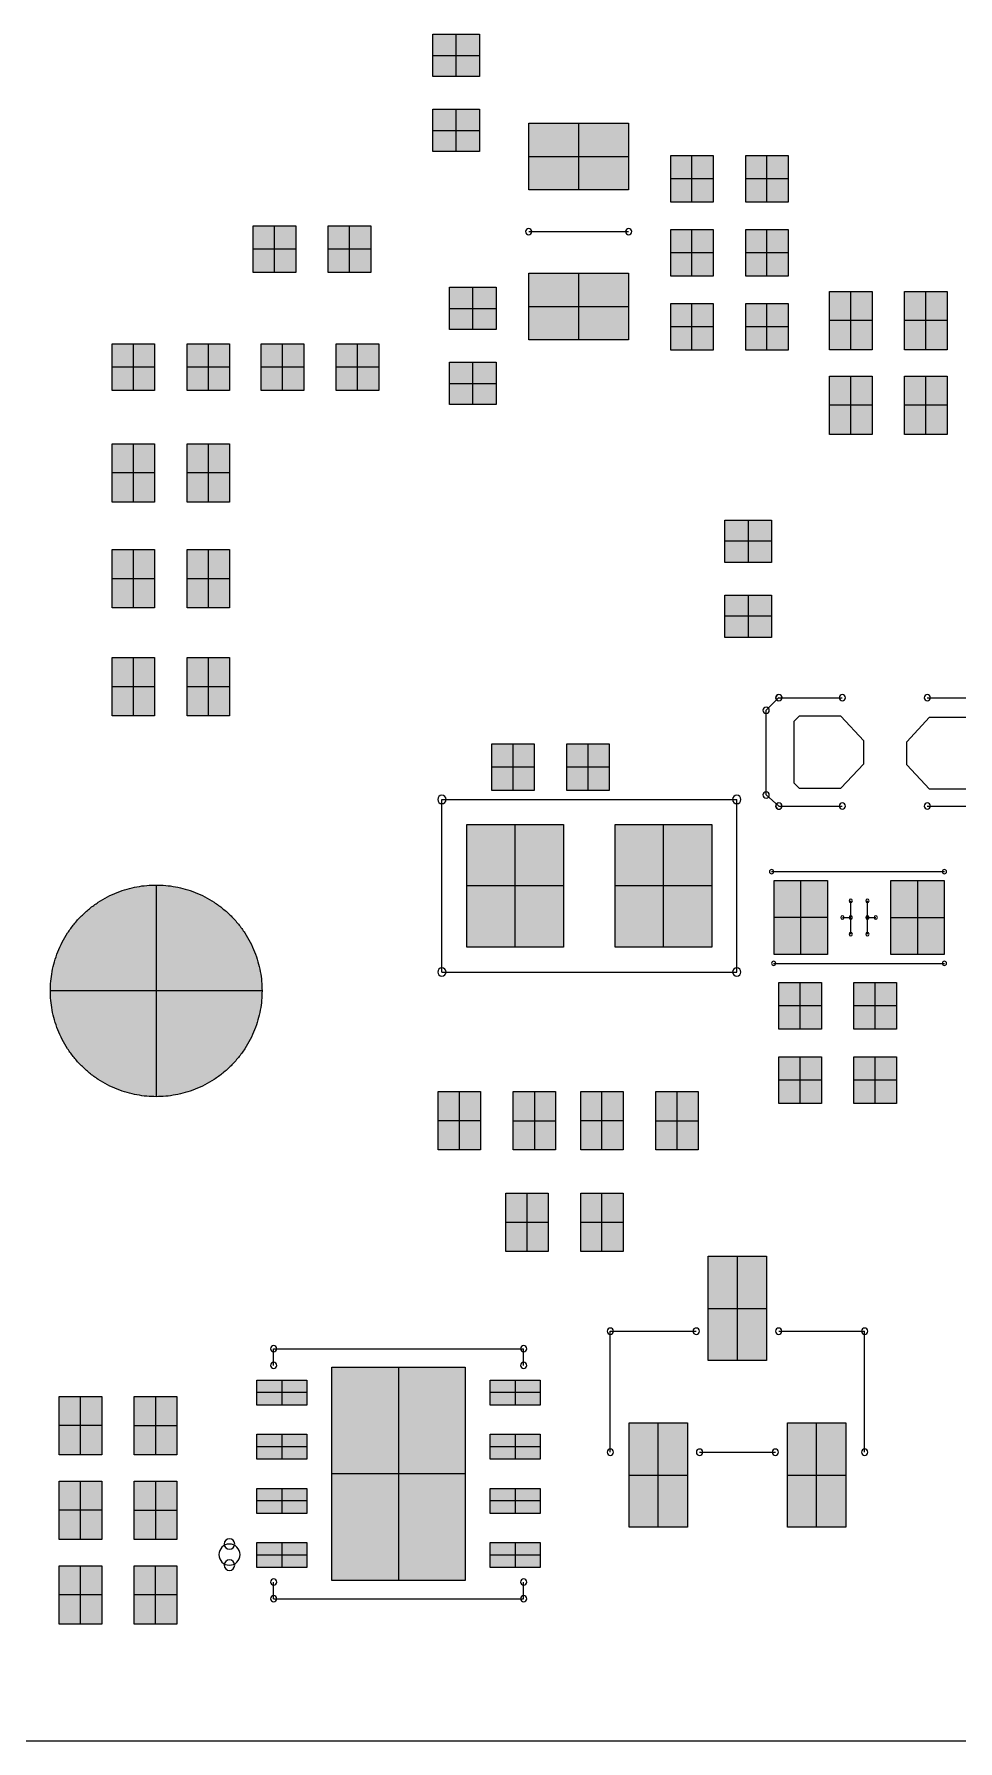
# Model space of a CAD drawing. Header units: millimetres. Extents: x -0.1 to 90.1, y -0.1 to 60.1.
# Drawn here: x 18.54 to 29.62, y 0 to 20.48 of the extents above; entities that cross this region are included whole.
import ezdxf

# ---------------------------------------------------------------- set-up
doc = ezdxf.new("R2010")
doc.units = ezdxf.units.MM
doc.layers.get('0').update_dxf_attribs({"color": 18, "true_color": 0x000000})
for name, color, linetype, true_color in [('Bottom Overlay', 54, 'Continuous', 0x999900), ('Bottom Paste', 16, 'Continuous', 0x7f0000), ('Mechanical 1', 6, 'Continuous', 0xff00ff), ('Pad Holes', 156, 'Continuous', 0x003f7f)]:
    doc.layers.add(name, color=color, linetype=linetype, true_color=true_color)

# ---------------------------------------------------------------- blocks, each defined once
blk = doc.blocks.new('PTH_M25_423')
at = {"layer": 'Pad Holes', "true_color": 0x000000}
blk.add_hatch(color=18, dxfattribs=at).paths.add_polyline_path([(1.27, 0), (1.269, 0.044), (1.267, 0.088), (1.263, 0.132), (1.258, 0.176), (1.251, 0.219), (1.243, 0.263), (1.233, 0.306), (1.221, 0.348), (1.209, 0.39), (1.194, 0.432), (1.179, 0.473), (1.161, 0.514), (1.143, 0.554), (1.123, 0.593), (1.102, 0.632), (1.079, 0.67), (1.055, 0.707), (1.03, 0.743), (1.004, 0.778), (0.976, 0.813), (0.947, 0.846), (0.917, 0.878), (0.886, 0.91), (0.854, 0.94), (0.821, 0.969), (0.787, 0.997), (0.752, 1.024), (0.716, 1.049), (0.679, 1.073), (0.641, 1.096), (0.603, 1.118), (0.564, 1.138), (0.524, 1.157), (0.483, 1.174), (0.442, 1.19), (0.401, 1.205), (0.359, 1.218), (0.316, 1.23), (0.273, 1.24), (0.23, 1.249), (0.187, 1.256), (0.143, 1.262), (0.099, 1.266), (0.055, 1.269), (0.011, 1.27), (-0.033, 1.27), (-0.077, 1.268), (-0.121, 1.264), (-0.165, 1.259), (-0.208, 1.253), (-0.252, 1.245), (-0.295, 1.235), (-0.338, 1.224), (-0.38, 1.212), (-0.422, 1.198), (-0.463, 1.183), (-0.504, 1.166), (-0.544, 1.148), (-0.583, 1.128), (-0.622, 1.107), (-0.66, 1.085), (-0.698, 1.061), (-0.734, 1.036), (-0.769, 1.01), (-0.804, 0.983), (-0.838, 0.955), (-0.87, 0.925), (-0.902, 0.894), (-0.932, 0.862), (-0.962, 0.829), (-0.99, 0.796), (-1.017, 0.761), (-1.043, 0.725), (-1.067, 0.688), (-1.091, 0.651), (-1.112, 0.613), (-1.133, 0.574), (-1.152, 0.534), (-1.17, 0.494), (-1.187, 0.453), (-1.202, 0.411), (-1.215, 0.369), (-1.227, 0.327), (-1.238, 0.284), (-1.247, 0.241), (-1.255, 0.198), (-1.261, 0.154), (-1.265, 0.11), (-1.268, 0.066), (-1.27, 0.022), (-1.27, -0.022), (-1.268, -0.066), (-1.265, -0.11), (-1.261, -0.154), (-1.255, -0.198), (-1.247, -0.241), (-1.238, -0.284), (-1.227, -0.327), (-1.215, -0.369), (-1.202, -0.411), (-1.187, -0.453), (-1.17, -0.494), (-1.152, -0.534), (-1.133, -0.574), (-1.112, -0.613), (-1.091, -0.651), (-1.067, -0.688), (-1.043, -0.725), (-1.017, -0.761), (-0.99, -0.796), (-0.962, -0.829), (-0.932, -0.862), (-0.902, -0.894), (-0.87, -0.925), (-0.838, -0.955), (-0.804, -0.983), (-0.769, -1.01), (-0.734, -1.036), (-0.698, -1.061), (-0.66, -1.085), (-0.622, -1.107), (-0.583, -1.128), (-0.544, -1.148), (-0.504, -1.166), (-0.463, -1.183), (-0.422, -1.198), (-0.38, -1.212), (-0.338, -1.224), (-0.295, -1.235), (-0.252, -1.245), (-0.208, -1.253), (-0.165, -1.259), (-0.121, -1.264), (-0.077, -1.268), (-0.033, -1.27), (0.011, -1.27), (0.055, -1.269), (0.099, -1.266), (0.143, -1.262), (0.187, -1.256), (0.23, -1.249), (0.273, -1.24), (0.316, -1.23), (0.359, -1.218), (0.401, -1.205), (0.442, -1.19), (0.483, -1.174), (0.524, -1.157), (0.564, -1.138), (0.603, -1.118), (0.641, -1.096), (0.679, -1.073), (0.716, -1.049), (0.752, -1.024), (0.787, -0.997), (0.821, -0.969), (0.854, -0.94), (0.886, -0.91), (0.917, -0.878), (0.947, -0.846), (0.976, -0.813), (1.004, -0.778), (1.03, -0.743), (1.055, -0.707), (1.079, -0.67), (1.102, -0.632), (1.123, -0.593), (1.143, -0.554), (1.161, -0.514), (1.179, -0.473), (1.194, -0.432), (1.209, -0.39), (1.221, -0.348), (1.233, -0.306), (1.243, -0.263), (1.251, -0.219), (1.258, -0.176), (1.263, -0.132), (1.267, -0.088), (1.269, -0.044)], flags=0)
at = {"layer": 'Pad Holes', "color": 18, "true_color": 0x000000}
for p, q in [((0, 1.27), (0, -1.27)), ((1.27, 0), (-1.27, 0))]:
    blk.add_line(p, q, dxfattribs=at)
blk.add_rational_spline([(1.27, 0), (1.27, 1.27), (0, 1.27), (-1.27, 1.27), (-1.27, 0), (-1.27, -1.27), (0, -1.27), (1.27, -1.27), (1.27, 0)], [1, 0.707106781187, 1, 0.707106781187, 1, 0.707106781187, 1, 0.707106781187, 1], degree=2, knots=[0, 0, 0, 1.994911, 1.994911, 3.989823, 3.989823, 5.984734, 5.984734, 7.979645, 7.979645, 7.979645], dxfattribs=at)
blk = doc.blocks.new('C0402_B_388')
at = {"layer": 'Bottom Paste', "true_color": 0x7f0000}
for points in [[(-0.195, 0.28), (-0.195, -0.28), (-0.705, -0.28), (-0.705, 0.28)], [(0.705, 0.28), (0.705, -0.28), (0.195, -0.28), (0.195, 0.28)]]:
    blk.add_hatch(color=16, dxfattribs=at).paths.add_polyline_path(points, flags=0)
at = {"layer": 'Bottom Paste', "color": 16, "true_color": 0x7f0000}
for p, q in [((-0.45, -0.28), (-0.45, 0.28)), ((0.45, -0.28), (0.45, 0.28)), ((-0.195, 0), (-0.705, 0)), ((0.705, 0), (0.195, 0))]:
    blk.add_line(p, q, dxfattribs=at)
for points in [[(-0.705, -0.28), (-0.705, 0), (-0.705, 0.28)], [(-0.705, 0.28), (-0.45, 0.28), (-0.195, 0.28)], [(-0.195, 0.28), (-0.195, 0), (-0.195, -0.28)], [(0.195, -0.28), (0.195, 0), (0.195, 0.28)], [(0.195, 0.28), (0.45, 0.28), (0.705, 0.28)], [(0.705, 0.28), (0.705, 0), (0.705, -0.28)], [(-0.195, -0.28), (-0.45, -0.28), (-0.705, -0.28)], [(0.705, -0.28), (0.45, -0.28), (0.195, -0.28)]]:
    blk.add_open_spline(points, degree=2, dxfattribs=at)
blk = doc.blocks.new('R0402_B_345')
at = {"layer": 'Bottom Paste', "true_color": 0x7f0000}
for points in [[(-0.195, 0.35), (-0.195, -0.35), (-0.705, -0.35), (-0.705, 0.35)], [(0.705, 0.35), (0.705, -0.35), (0.195, -0.35), (0.195, 0.35)]]:
    blk.add_hatch(color=16, dxfattribs=at).paths.add_polyline_path(points, flags=0)
at = {"layer": 'Bottom Paste', "color": 16, "true_color": 0x7f0000}
for p, q in [((-0.45, 0.35), (-0.45, -0.35)), ((0.45, 0.35), (0.45, -0.35)), ((-0.705, 0), (-0.195, 0)), ((0.195, 0), (0.705, 0))]:
    blk.add_line(p, q, dxfattribs=at)
for points in [[(-0.705, -0.35), (-0.705, 0), (-0.705, 0.35)], [(-0.705, 0.35), (-0.45, 0.35), (-0.195, 0.35)], [(-0.195, 0.35), (-0.195, 0), (-0.195, -0.35)], [(0.195, -0.35), (0.195, 0), (0.195, 0.35)], [(0.195, 0.35), (0.45, 0.35), (0.705, 0.35)], [(0.705, 0.35), (0.705, 0), (0.705, -0.35)], [(-0.195, -0.35), (-0.45, -0.35), (-0.705, -0.35)], [(0.705, -0.35), (0.45, -0.35), (0.195, -0.35)]]:
    blk.add_open_spline(points, degree=2, dxfattribs=at)
blk = doc.blocks.new('R0402_B_344')
at = {"layer": 'Bottom Paste', "true_color": 0x7f0000}
for points in [[(-0.195, 0.35), (-0.195, -0.35), (-0.705, -0.35), (-0.705, 0.35)], [(0.705, 0.35), (0.705, -0.35), (0.195, -0.35), (0.195, 0.35)]]:
    blk.add_hatch(color=16, dxfattribs=at).paths.add_polyline_path(points, flags=0)
at = {"layer": 'Bottom Paste', "color": 16, "true_color": 0x7f0000}
for p, q in [((-0.45, 0.35), (-0.45, -0.35)), ((0.45, 0.35), (0.45, -0.35)), ((-0.705, 0), (-0.195, 0)), ((0.195, 0), (0.705, 0))]:
    blk.add_line(p, q, dxfattribs=at)
for points in [[(-0.705, -0.35), (-0.705, 0), (-0.705, 0.35)], [(-0.705, 0.35), (-0.45, 0.35), (-0.195, 0.35)], [(-0.195, 0.35), (-0.195, 0), (-0.195, -0.35)], [(0.195, -0.35), (0.195, 0), (0.195, 0.35)], [(0.195, 0.35), (0.45, 0.35), (0.705, 0.35)], [(0.705, 0.35), (0.705, 0), (0.705, -0.35)], [(-0.195, -0.35), (-0.45, -0.35), (-0.705, -0.35)], [(0.705, -0.35), (0.45, -0.35), (0.195, -0.35)]]:
    blk.add_open_spline(points, degree=2, dxfattribs=at)
blk = doc.blocks.new('R0402_B_340')
at = {"layer": 'Bottom Paste', "true_color": 0x7f0000}
for points in [[(-0.195, 0.35), (-0.195, -0.35), (-0.705, -0.35), (-0.705, 0.35)], [(0.705, 0.35), (0.705, -0.35), (0.195, -0.35), (0.195, 0.35)]]:
    blk.add_hatch(color=16, dxfattribs=at).paths.add_polyline_path(points, flags=0)
at = {"layer": 'Bottom Paste', "color": 16, "true_color": 0x7f0000}
for p, q in [((-0.45, 0.35), (-0.45, -0.35)), ((0.45, 0.35), (0.45, -0.35)), ((-0.705, 0), (-0.195, 0)), ((0.195, 0), (0.705, 0))]:
    blk.add_line(p, q, dxfattribs=at)
for points in [[(-0.705, -0.35), (-0.705, 0), (-0.705, 0.35)], [(-0.705, 0.35), (-0.45, 0.35), (-0.195, 0.35)], [(-0.195, 0.35), (-0.195, 0), (-0.195, -0.35)], [(0.195, -0.35), (0.195, 0), (0.195, 0.35)], [(0.195, 0.35), (0.45, 0.35), (0.705, 0.35)], [(0.705, 0.35), (0.705, 0), (0.705, -0.35)], [(-0.195, -0.35), (-0.45, -0.35), (-0.705, -0.35)], [(0.705, -0.35), (0.45, -0.35), (0.195, -0.35)]]:
    blk.add_open_spline(points, degree=2, dxfattribs=at)
blk = doc.blocks.new('L0603_B_285')
at = {"layer": 'Bottom Overlay'}
for points in [[(-1.424, 0.499), (-1.27, 0.651)], [(-1.272, 0.65), (-0.51, 0.65)], [(0.51, 0.65), (1.272, 0.65)], [(1.27, 0.65), (1.424, 0.517)], [(-1.424, -0.517), (-1.424, 0.499)], [(1.424, -0.499), (1.424, 0.517)], [(-1.424, -0.517), (-1.27, -0.65)], [(1.27, -0.65), (1.424, -0.499)], [(-1.272, -0.65), (-0.51, -0.65)], [(0.51, -0.65), (1.272, -0.65)]]:
    blk.add_lwpolyline(points, dxfattribs=at)
for centre, radius, start, end in [((-1.272, 0.65), 0.038, 0, 180), ((-1.272, 0.65), 0.038, 180, 0), ((-1.27, 0.651), 0.0381, 0, 180), ((-1.27, 0.651), 0.0381, 180, 0), ((-0.51, 0.65), 0.038, 0, 180), ((-0.51, 0.65), 0.038, 180, 0), ((0.51, 0.65), 0.038, 0, 180), ((0.51, 0.65), 0.038, 180, 0), ((1.27, 0.65), 0.0381, 0, 180), ((1.27, 0.65), 0.0381, 180, 0), ((1.272, 0.65), 0.038, 0, 180), ((1.272, 0.65), 0.038, 180, 0), ((-1.424, 0.499), 0.0381, 0, 180), ((-1.424, 0.499), 0.0381, 0, 180), ((-1.424, 0.499), 0.0381, 180, 0), ((-1.424, 0.499), 0.0381, 180, 0), ((1.424, 0.517), 0.0381, 0, 180), ((1.424, 0.517), 0.0381, 0, 180), ((1.424, 0.517), 0.0381, 180, 0), ((1.424, 0.517), 0.0381, 180, 0), ((-1.424, -0.517), 0.0381, 0, 180), ((-1.424, -0.517), 0.0381, 0, 180), ((-1.424, -0.517), 0.0381, 180, 0), ((-1.424, -0.517), 0.0381, 180, 0), ((-1.272, -0.65), 0.038, 0, 180), ((-1.27, -0.65), 0.0381, 0, 180), ((-0.51, -0.65), 0.038, 0, 180), ((0.51, -0.65), 0.038, 0, 180), ((1.27, -0.65), 0.0381, 0, 180), ((1.272, -0.65), 0.038, 0, 180), ((1.424, -0.499), 0.0381, 0, 180), ((1.424, -0.499), 0.0381, 0, 180), ((1.424, -0.499), 0.0381, 180, 0), ((1.424, -0.499), 0.0381, 180, 0), ((-1.272, -0.65), 0.038, 180, 0), ((-1.27, -0.65), 0.0381, 180, 0), ((-0.51, -0.65), 0.038, 180, 0), ((0.51, -0.65), 0.038, 180, 0), ((1.27, -0.65), 0.0381, 180, 0), ((1.272, -0.65), 0.038, 180, 0)]:
    blk.add_arc(centre, radius, start, end, dxfattribs=at)
at = {"layer": 'Bottom Paste'}
for p, q in [((-1.029, 0.427), (-1.093, 0.363)), ((-0.526, 0.427), (-1.029, 0.427)), ((-0.252, 0.134), (-0.526, 0.427)), ((0.264, 0.122), (0.538, 0.416)), ((0.538, 0.416), (1.042, 0.416)), ((1.042, 0.416), (1.106, 0.352)), ((-1.093, 0.363), (-1.093, -0.373)), ((1.106, 0.352), (1.106, -0.384)), ((-0.252, -0.143), (-0.252, 0.134)), ((0.264, -0.154), (0.264, 0.122)), ((-0.526, -0.437), (-0.252, -0.143)), ((0.538, -0.448), (0.264, -0.154)), ((-1.093, -0.373), (-1.029, -0.437)), ((1.106, -0.384), (1.042, -0.448)), ((-1.029, -0.437), (-0.526, -0.437)), ((1.042, -0.448), (0.538, -0.448))]:
    blk.add_line(p, q, dxfattribs=at)
blk = doc.blocks.new('FB_0805_B_284')
at = {"layer": 'Bottom Paste', "true_color": 0x7f0000}
for points in [[(-1.3, 0.6), (-0.5, 0.6), (-0.5, -0.6), (-1.3, -0.6)], [(0.5, 0.6), (1.3, 0.6), (1.3, -0.6), (0.5, -0.6)]]:
    blk.add_hatch(color=16, dxfattribs=at).paths.add_polyline_path(points, flags=0)
at = {"layer": 'Bottom Overlay'}
blk.add_lwpolyline([(0, -0.6), (0, 0.6)], dxfattribs=at)
for centre, start, end in [((0, 0.6), 0, 180), ((0, 0.6), 180, 0), ((0, -0.6), 0, 180), ((0, -0.6), 180, 0)]:
    blk.add_arc(centre, 0.0375, start, end, dxfattribs=at)
at = {"layer": 'Bottom Paste', "color": 16, "true_color": 0x7f0000}
for p, q in [((-0.9, -0.6), (-0.9, 0.6)), ((0.9, -0.6), (0.9, 0.6)), ((-0.5, 0), (-1.3, 0)), ((1.3, 0), (0.5, 0))]:
    blk.add_line(p, q, dxfattribs=at)
for points in [[(-1.3, 0.6), (-0.9, 0.6), (-0.5, 0.6)], [(-1.3, -0.6), (-1.3, 0), (-1.3, 0.6)], [(-0.5, 0.6), (-0.5, 0), (-0.5, -0.6)], [(0.5, 0.6), (0.9, 0.6), (1.3, 0.6)], [(0.5, -0.6), (0.5, 0), (0.5, 0.6)], [(1.3, 0.6), (1.3, 0), (1.3, -0.6)], [(-0.5, -0.6), (-0.9, -0.6), (-1.3, -0.6)], [(1.3, -0.6), (0.9, -0.6), (0.5, -0.6)]]:
    blk.add_open_spline(points, degree=2, dxfattribs=at)
blk = doc.blocks.new('0805_L_B_281')
at = {"layer": 'Bottom Paste', "true_color": 0x7f0000}
for points in [[(-1.47, 0.735), (-0.31, 0.735), (-0.31, -0.735), (-1.47, -0.735)], [(0.31, 0.735), (1.47, 0.735), (1.47, -0.735), (0.31, -0.735)]]:
    blk.add_hatch(color=16, dxfattribs=at).paths.add_polyline_path(points, flags=0)
at = {"layer": 'Bottom Overlay'}
for points in [[(-1.77, -1.035), (-1.77, 1.035)], [(-1.77, 1.035), (1.77, 1.035)], [(1.77, -1.035), (1.77, 1.035)], [(-1.77, -1.035), (1.77, -1.035)]]:
    blk.add_lwpolyline(points, dxfattribs=at)
for centre, start, end in [((-1.77, 1.035), 0, 180), ((-1.77, 1.035), 0, 180), ((-1.77, 1.035), 180, 0), ((-1.77, 1.035), 180, 0), ((1.77, 1.035), 0, 180), ((1.77, 1.035), 0, 180), ((1.77, 1.035), 180, 0), ((1.77, 1.035), 180, 0), ((-1.77, -1.035), 0, 180), ((-1.77, -1.035), 0, 180), ((1.77, -1.035), 0, 180), ((1.77, -1.035), 0, 180), ((-1.77, -1.035), 180, 0), ((-1.77, -1.035), 180, 0), ((1.77, -1.035), 180, 0), ((1.77, -1.035), 180, 0)]:
    blk.add_arc(centre, 0.05, start, end, dxfattribs=at)
at = {"layer": 'Bottom Paste', "color": 16, "true_color": 0x7f0000}
for p, q in [((-0.89, -0.735), (-0.89, 0.735)), ((0.89, -0.735), (0.89, 0.735)), ((-0.31, 0), (-1.47, 0)), ((1.47, 0), (0.31, 0))]:
    blk.add_line(p, q, dxfattribs=at)
for points in [[(-1.47, 0.735), (-0.89, 0.735), (-0.31, 0.735)], [(-1.47, -0.735), (-1.47, 0), (-1.47, 0.735)], [(-0.31, 0.735), (-0.31, 0), (-0.31, -0.735)], [(0.31, 0.735), (0.89, 0.735), (1.47, 0.735)], [(0.31, -0.735), (0.31, 0), (0.31, 0.735)], [(1.47, 0.735), (1.47, 0), (1.47, -0.735)], [(-0.31, -0.735), (-0.89, -0.735), (-1.47, -0.735)], [(1.47, -0.735), (0.89, -0.735), (0.31, -0.735)]]:
    blk.add_open_spline(points, degree=2, dxfattribs=at)
blk = doc.blocks.new('C0402_B_244')
at = {"layer": 'Bottom Paste', "true_color": 0x7f0000}
for points in [[(-0.195, 0.28), (-0.195, -0.28), (-0.705, -0.28), (-0.705, 0.28)], [(0.705, 0.28), (0.705, -0.28), (0.195, -0.28), (0.195, 0.28)]]:
    blk.add_hatch(color=16, dxfattribs=at).paths.add_polyline_path(points, flags=0)
at = {"layer": 'Bottom Paste', "color": 16, "true_color": 0x7f0000}
for p, q in [((-0.45, -0.28), (-0.45, 0.28)), ((0.45, -0.28), (0.45, 0.28)), ((-0.195, 0), (-0.705, 0)), ((0.705, 0), (0.195, 0))]:
    blk.add_line(p, q, dxfattribs=at)
for points in [[(-0.705, -0.28), (-0.705, 0), (-0.705, 0.28)], [(-0.705, 0.28), (-0.45, 0.28), (-0.195, 0.28)], [(-0.195, 0.28), (-0.195, 0), (-0.195, -0.28)], [(0.195, -0.28), (0.195, 0), (0.195, 0.28)], [(0.195, 0.28), (0.45, 0.28), (0.705, 0.28)], [(0.705, 0.28), (0.705, 0), (0.705, -0.28)], [(-0.195, -0.28), (-0.45, -0.28), (-0.705, -0.28)], [(0.705, -0.28), (0.45, -0.28), (0.195, -0.28)]]:
    blk.add_open_spline(points, degree=2, dxfattribs=at)
blk = doc.blocks.new('C0402_B_243')
at = {"layer": 'Bottom Paste', "true_color": 0x7f0000}
for points in [[(-0.195, 0.28), (-0.195, -0.28), (-0.705, -0.28), (-0.705, 0.28)], [(0.705, 0.28), (0.705, -0.28), (0.195, -0.28), (0.195, 0.28)]]:
    blk.add_hatch(color=16, dxfattribs=at).paths.add_polyline_path(points, flags=0)
at = {"layer": 'Bottom Paste', "color": 16, "true_color": 0x7f0000}
for p, q in [((-0.45, 0.28), (-0.45, -0.28)), ((0.45, 0.28), (0.45, -0.28)), ((-0.705, 0), (-0.195, 0)), ((0.195, 0), (0.705, 0))]:
    blk.add_line(p, q, dxfattribs=at)
for points in [[(-0.705, -0.28), (-0.705, 0), (-0.705, 0.28)], [(-0.705, 0.28), (-0.45, 0.28), (-0.195, 0.28)], [(-0.195, 0.28), (-0.195, 0), (-0.195, -0.28)], [(0.195, -0.28), (0.195, 0), (0.195, 0.28)], [(0.195, 0.28), (0.45, 0.28), (0.705, 0.28)], [(0.705, 0.28), (0.705, 0), (0.705, -0.28)], [(-0.195, -0.28), (-0.45, -0.28), (-0.705, -0.28)], [(0.705, -0.28), (0.45, -0.28), (0.195, -0.28)]]:
    blk.add_open_spline(points, degree=2, dxfattribs=at)
blk = doc.blocks.new('C0402_B_242')
at = {"layer": 'Bottom Paste', "true_color": 0x7f0000}
for points in [[(-0.195, 0.28), (-0.195, -0.28), (-0.705, -0.28), (-0.705, 0.28)], [(0.705, 0.28), (0.705, -0.28), (0.195, -0.28), (0.195, 0.28)]]:
    blk.add_hatch(color=16, dxfattribs=at).paths.add_polyline_path(points, flags=0)
at = {"layer": 'Bottom Paste', "color": 16, "true_color": 0x7f0000}
for p, q in [((-0.45, 0.28), (-0.45, -0.28)), ((0.45, 0.28), (0.45, -0.28)), ((-0.705, 0), (-0.195, 0)), ((0.195, 0), (0.705, 0))]:
    blk.add_line(p, q, dxfattribs=at)
for points in [[(-0.705, -0.28), (-0.705, 0), (-0.705, 0.28)], [(-0.705, 0.28), (-0.45, 0.28), (-0.195, 0.28)], [(-0.195, 0.28), (-0.195, 0), (-0.195, -0.28)], [(0.195, -0.28), (0.195, 0), (0.195, 0.28)], [(0.195, 0.28), (0.45, 0.28), (0.705, 0.28)], [(0.705, 0.28), (0.705, 0), (0.705, -0.28)], [(-0.195, -0.28), (-0.45, -0.28), (-0.705, -0.28)], [(0.705, -0.28), (0.45, -0.28), (0.195, -0.28)]]:
    blk.add_open_spline(points, degree=2, dxfattribs=at)
blk = doc.blocks.new('C0402_B_238')
at = {"layer": 'Bottom Paste', "true_color": 0x7f0000}
for points in [[(-0.195, 0.28), (-0.195, -0.28), (-0.705, -0.28), (-0.705, 0.28)], [(0.705, 0.28), (0.705, -0.28), (0.195, -0.28), (0.195, 0.28)]]:
    blk.add_hatch(color=16, dxfattribs=at).paths.add_polyline_path(points, flags=0)
at = {"layer": 'Bottom Paste', "color": 16, "true_color": 0x7f0000}
for p, q in [((-0.45, 0.28), (-0.45, -0.28)), ((0.45, 0.28), (0.45, -0.28)), ((-0.705, 0), (-0.195, 0)), ((0.195, 0), (0.705, 0))]:
    blk.add_line(p, q, dxfattribs=at)
for points in [[(-0.705, -0.28), (-0.705, 0), (-0.705, 0.28)], [(-0.705, 0.28), (-0.45, 0.28), (-0.195, 0.28)], [(-0.195, 0.28), (-0.195, 0), (-0.195, -0.28)], [(0.195, -0.28), (0.195, 0), (0.195, 0.28)], [(0.195, 0.28), (0.45, 0.28), (0.705, 0.28)], [(0.705, 0.28), (0.705, 0), (0.705, -0.28)], [(-0.195, -0.28), (-0.45, -0.28), (-0.705, -0.28)], [(0.705, -0.28), (0.45, -0.28), (0.195, -0.28)]]:
    blk.add_open_spline(points, degree=2, dxfattribs=at)
blk = doc.blocks.new('C0402_B_237')
at = {"layer": 'Bottom Paste', "true_color": 0x7f0000}
for points in [[(-0.195, 0.28), (-0.195, -0.28), (-0.705, -0.28), (-0.705, 0.28)], [(0.705, 0.28), (0.705, -0.28), (0.195, -0.28), (0.195, 0.28)]]:
    blk.add_hatch(color=16, dxfattribs=at).paths.add_polyline_path(points, flags=0)
at = {"layer": 'Bottom Paste', "color": 16, "true_color": 0x7f0000}
for p, q in [((-0.45, 0.28), (-0.45, -0.28)), ((0.45, 0.28), (0.45, -0.28)), ((-0.705, 0), (-0.195, 0)), ((0.195, 0), (0.705, 0))]:
    blk.add_line(p, q, dxfattribs=at)
for points in [[(-0.705, -0.28), (-0.705, 0), (-0.705, 0.28)], [(-0.705, 0.28), (-0.45, 0.28), (-0.195, 0.28)], [(-0.195, 0.28), (-0.195, 0), (-0.195, -0.28)], [(0.195, -0.28), (0.195, 0), (0.195, 0.28)], [(0.195, 0.28), (0.45, 0.28), (0.705, 0.28)], [(0.705, 0.28), (0.705, 0), (0.705, -0.28)], [(-0.195, -0.28), (-0.45, -0.28), (-0.705, -0.28)], [(0.705, -0.28), (0.45, -0.28), (0.195, -0.28)]]:
    blk.add_open_spline(points, degree=2, dxfattribs=at)
blk = doc.blocks.new('C0402_B_233')
at = {"layer": 'Bottom Paste', "true_color": 0x7f0000}
for points in [[(-0.195, 0.28), (-0.195, -0.28), (-0.705, -0.28), (-0.705, 0.28)], [(0.705, 0.28), (0.705, -0.28), (0.195, -0.28), (0.195, 0.28)]]:
    blk.add_hatch(color=16, dxfattribs=at).paths.add_polyline_path(points, flags=0)
at = {"layer": 'Bottom Paste', "color": 16, "true_color": 0x7f0000}
for p, q in [((-0.45, 0.28), (-0.45, -0.28)), ((0.45, 0.28), (0.45, -0.28)), ((-0.705, 0), (-0.195, 0)), ((0.195, 0), (0.705, 0))]:
    blk.add_line(p, q, dxfattribs=at)
for points in [[(-0.705, -0.28), (-0.705, 0), (-0.705, 0.28)], [(-0.705, 0.28), (-0.45, 0.28), (-0.195, 0.28)], [(-0.195, 0.28), (-0.195, 0), (-0.195, -0.28)], [(0.195, -0.28), (0.195, 0), (0.195, 0.28)], [(0.195, 0.28), (0.45, 0.28), (0.705, 0.28)], [(0.705, 0.28), (0.705, 0), (0.705, -0.28)], [(-0.195, -0.28), (-0.45, -0.28), (-0.705, -0.28)], [(0.705, -0.28), (0.45, -0.28), (0.195, -0.28)]]:
    blk.add_open_spline(points, degree=2, dxfattribs=at)
blk = doc.blocks.new('C0402_B_232')
at = {"layer": 'Bottom Paste', "true_color": 0x7f0000}
for points in [[(-0.195, 0.28), (-0.195, -0.28), (-0.705, -0.28), (-0.705, 0.28)], [(0.705, 0.28), (0.705, -0.28), (0.195, -0.28), (0.195, 0.28)]]:
    blk.add_hatch(color=16, dxfattribs=at).paths.add_polyline_path(points, flags=0)
at = {"layer": 'Bottom Paste', "color": 16, "true_color": 0x7f0000}
for p, q in [((-0.45, 0.28), (-0.45, -0.28)), ((0.45, 0.28), (0.45, -0.28)), ((-0.705, 0), (-0.195, 0)), ((0.195, 0), (0.705, 0))]:
    blk.add_line(p, q, dxfattribs=at)
for points in [[(-0.705, -0.28), (-0.705, 0), (-0.705, 0.28)], [(-0.705, 0.28), (-0.45, 0.28), (-0.195, 0.28)], [(-0.195, 0.28), (-0.195, 0), (-0.195, -0.28)], [(0.195, -0.28), (0.195, 0), (0.195, 0.28)], [(0.195, 0.28), (0.45, 0.28), (0.705, 0.28)], [(0.705, 0.28), (0.705, 0), (0.705, -0.28)], [(-0.195, -0.28), (-0.45, -0.28), (-0.705, -0.28)], [(0.705, -0.28), (0.45, -0.28), (0.195, -0.28)]]:
    blk.add_open_spline(points, degree=2, dxfattribs=at)
blk = doc.blocks.new('C0402_B_231')
at = {"layer": 'Bottom Paste', "true_color": 0x7f0000}
for points in [[(-0.195, 0.28), (-0.195, -0.28), (-0.705, -0.28), (-0.705, 0.28)], [(0.705, 0.28), (0.705, -0.28), (0.195, -0.28), (0.195, 0.28)]]:
    blk.add_hatch(color=16, dxfattribs=at).paths.add_polyline_path(points, flags=0)
at = {"layer": 'Bottom Paste', "color": 16, "true_color": 0x7f0000}
for p, q in [((-0.45, 0.28), (-0.45, -0.28)), ((0.45, 0.28), (0.45, -0.28)), ((-0.705, 0), (-0.195, 0)), ((0.195, 0), (0.705, 0))]:
    blk.add_line(p, q, dxfattribs=at)
for points in [[(-0.705, -0.28), (-0.705, 0), (-0.705, 0.28)], [(-0.705, 0.28), (-0.45, 0.28), (-0.195, 0.28)], [(-0.195, 0.28), (-0.195, 0), (-0.195, -0.28)], [(0.195, -0.28), (0.195, 0), (0.195, 0.28)], [(0.195, 0.28), (0.45, 0.28), (0.705, 0.28)], [(0.705, 0.28), (0.705, 0), (0.705, -0.28)], [(-0.195, -0.28), (-0.45, -0.28), (-0.705, -0.28)], [(0.705, -0.28), (0.45, -0.28), (0.195, -0.28)]]:
    blk.add_open_spline(points, degree=2, dxfattribs=at)
blk = doc.blocks.new('C0402_B_230')
at = {"layer": 'Bottom Paste', "true_color": 0x7f0000}
for points in [[(-0.195, 0.28), (-0.195, -0.28), (-0.705, -0.28), (-0.705, 0.28)], [(0.705, 0.28), (0.705, -0.28), (0.195, -0.28), (0.195, 0.28)]]:
    blk.add_hatch(color=16, dxfattribs=at).paths.add_polyline_path(points, flags=0)
at = {"layer": 'Bottom Paste', "color": 16, "true_color": 0x7f0000}
for p, q in [((-0.45, 0.28), (-0.45, -0.28)), ((0.45, 0.28), (0.45, -0.28)), ((-0.705, 0), (-0.195, 0)), ((0.195, 0), (0.705, 0))]:
    blk.add_line(p, q, dxfattribs=at)
for points in [[(-0.705, -0.28), (-0.705, 0), (-0.705, 0.28)], [(-0.705, 0.28), (-0.45, 0.28), (-0.195, 0.28)], [(-0.195, 0.28), (-0.195, 0), (-0.195, -0.28)], [(0.195, -0.28), (0.195, 0), (0.195, 0.28)], [(0.195, 0.28), (0.45, 0.28), (0.705, 0.28)], [(0.705, 0.28), (0.705, 0), (0.705, -0.28)], [(-0.195, -0.28), (-0.45, -0.28), (-0.705, -0.28)], [(0.705, -0.28), (0.45, -0.28), (0.195, -0.28)]]:
    blk.add_open_spline(points, degree=2, dxfattribs=at)
blk = doc.blocks.new('C0402_B_208')
at = {"layer": 'Bottom Paste', "true_color": 0x7f0000}
for points in [[(-0.195, 0.28), (-0.195, -0.28), (-0.705, -0.28), (-0.705, 0.28)], [(0.705, 0.28), (0.705, -0.28), (0.195, -0.28), (0.195, 0.28)]]:
    blk.add_hatch(color=16, dxfattribs=at).paths.add_polyline_path(points, flags=0)
at = {"layer": 'Bottom Paste', "color": 16, "true_color": 0x7f0000}
for p, q in [((-0.45, 0.28), (-0.45, -0.28)), ((0.45, 0.28), (0.45, -0.28)), ((-0.705, 0), (-0.195, 0)), ((0.195, 0), (0.705, 0))]:
    blk.add_line(p, q, dxfattribs=at)
for points in [[(-0.705, -0.28), (-0.705, 0), (-0.705, 0.28)], [(-0.705, 0.28), (-0.45, 0.28), (-0.195, 0.28)], [(-0.195, 0.28), (-0.195, 0), (-0.195, -0.28)], [(0.195, -0.28), (0.195, 0), (0.195, 0.28)], [(0.195, 0.28), (0.45, 0.28), (0.705, 0.28)], [(0.705, 0.28), (0.705, 0), (0.705, -0.28)], [(-0.195, -0.28), (-0.45, -0.28), (-0.705, -0.28)], [(0.705, -0.28), (0.45, -0.28), (0.195, -0.28)]]:
    blk.add_open_spline(points, degree=2, dxfattribs=at)
blk = doc.blocks.new('C0402_B_207')
at = {"layer": 'Bottom Paste', "true_color": 0x7f0000}
for points in [[(-0.195, 0.28), (-0.195, -0.28), (-0.705, -0.28), (-0.705, 0.28)], [(0.705, 0.28), (0.705, -0.28), (0.195, -0.28), (0.195, 0.28)]]:
    blk.add_hatch(color=16, dxfattribs=at).paths.add_polyline_path(points, flags=0)
at = {"layer": 'Bottom Paste', "color": 16, "true_color": 0x7f0000}
for p, q in [((-0.45, -0.28), (-0.45, 0.28)), ((0.45, -0.28), (0.45, 0.28)), ((-0.195, 0), (-0.705, 0)), ((0.705, 0), (0.195, 0))]:
    blk.add_line(p, q, dxfattribs=at)
for points in [[(-0.705, -0.28), (-0.705, 0), (-0.705, 0.28)], [(-0.705, 0.28), (-0.45, 0.28), (-0.195, 0.28)], [(-0.195, 0.28), (-0.195, 0), (-0.195, -0.28)], [(0.195, -0.28), (0.195, 0), (0.195, 0.28)], [(0.195, 0.28), (0.45, 0.28), (0.705, 0.28)], [(0.705, 0.28), (0.705, 0), (0.705, -0.28)], [(-0.195, -0.28), (-0.45, -0.28), (-0.705, -0.28)], [(0.705, -0.28), (0.45, -0.28), (0.195, -0.28)]]:
    blk.add_open_spline(points, degree=2, dxfattribs=at)
blk = doc.blocks.new('C0603_B_206')
at = {"layer": 'Bottom Paste', "true_color": 0x7f0000}
for points in [[(-0.38, 0.445), (-0.38, -0.445), (-1.02, -0.445), (-1.02, 0.445)], [(1.02, 0.445), (1.02, -0.445), (0.38, -0.445), (0.38, 0.445)]]:
    blk.add_hatch(color=16, dxfattribs=at).paths.add_polyline_path(points, flags=0)
at = {"layer": 'Bottom Overlay'}
for points in [[(-1.05, 0.55), (1.025, 0.55)], [(-0.2, 0), (-0.1, 0)], [(-0.1, -0.2), (-0.1, 0.2)], [(0.1, -0.2), (0.1, 0.2)], [(0.1, 0), (0.2, 0)], [(-1.025, -0.55), (1.025, -0.55)]]:
    blk.add_lwpolyline(points, dxfattribs=at)
for centre, radius, start, end in [((-1.05, 0.55), 0.025, 0, 180), ((-1.05, 0.55), 0.025, 180, 0), ((1.025, 0.55), 0.025, 0, 180), ((1.025, 0.55), 0.025, 180, 0), ((-0.1, 0.2), 0.02, 0, 180), ((0.1, 0.2), 0.02, 0, 180), ((-0.2, 0), 0.02, 0, 180), ((-0.2, 0), 0.02, 180, 0), ((-0.1, 0.2), 0.02, 180, 0), ((-0.1, 0), 0.02, 0, 180), ((-0.1, 0), 0.02, 180, 0), ((0.1, 0.2), 0.02, 180, 0), ((0.1, 0), 0.02, 0, 180), ((0.1, 0), 0.02, 180, 0), ((0.2, 0), 0.02, 0, 180), ((0.2, 0), 0.02, 180, 0), ((-0.1, -0.2), 0.02, 0, 180), ((-0.1, -0.2), 0.02, 180, 0), ((0.1, -0.2), 0.02, 0, 180), ((0.1, -0.2), 0.02, 180, 0), ((-1.025, -0.55), 0.025, 0, 180), ((-1.025, -0.55), 0.025, 180, 0), ((1.025, -0.55), 0.025, 0, 180), ((1.025, -0.55), 0.025, 180, 0)]:
    blk.add_arc(centre, radius, start, end, dxfattribs=at)
at = {"layer": 'Bottom Paste', "color": 16, "true_color": 0x7f0000}
for p, q in [((-0.7, -0.445), (-0.7, 0.445)), ((0.7, 0.445), (0.7, -0.445)), ((-0.38, 0), (-1.02, 0)), ((0.38, 0), (1.02, 0))]:
    blk.add_line(p, q, dxfattribs=at)
for points in [[(-1.02, -0.445), (-1.02, 0), (-1.02, 0.445)], [(-1.02, 0.445), (-0.7, 0.445), (-0.38, 0.445)], [(-0.38, 0.445), (-0.38, 0), (-0.38, -0.445)], [(0.38, -0.445), (0.38, 0), (0.38, 0.445)], [(0.38, 0.445), (0.7, 0.445), (1.02, 0.445)], [(1.02, 0.445), (1.02, 0), (1.02, -0.445)], [(-0.38, -0.445), (-0.7, -0.445), (-1.02, -0.445)], [(1.02, -0.445), (0.7, -0.445), (0.38, -0.445)]]:
    blk.add_open_spline(points, degree=2, dxfattribs=at)
blk = doc.blocks.new('SOT_23_3_L2_9_W1_3_P1_90_LS2_4_BR_B_203')
at = {"layer": 'Bottom Paste', "true_color": 0x7f0000}
for points in [[(0.375, 1.3), (1.625, 1.3), (1.625, 0.6), (0.375, 0.6)], [(-1.625, 0.35), (-0.375, 0.35), (-0.375, -0.35), (-1.625, -0.35)], [(0.375, -0.6), (1.625, -0.6), (1.625, -1.3), (0.375, -1.3)]]:
    blk.add_hatch(color=16, dxfattribs=at).paths.add_polyline_path(points, flags=0)
at = {"layer": 'Bottom Overlay'}
for points in [[(-0.726, 0.495), (-0.726, 1.526)], [(0.726, 1.526), (-0.726, 1.526)], [(0.726, -0.455), (0.726, 0.455)], [(-0.726, -1.526), (-0.726, -0.495)], [(0.726, -1.526), (-0.726, -1.526)]]:
    blk.add_lwpolyline(points, dxfattribs=at)
for centre, start, end in [((-0.726, 1.526), 0, 180), ((-0.726, 1.526), 0, 180), ((-0.726, 1.526), 180, 0), ((-0.726, 1.526), 180, 0), ((0.726, 1.526), 0, 180), ((0.726, 1.526), 180, 0), ((-0.726, 0.495), 0, 180), ((-0.726, 0.495), 180, 0), ((0.726, 0.455), 0, 180), ((0.726, 0.455), 180, 0), ((-0.726, -0.495), 0, 180), ((-0.726, -0.495), 180, 0), ((0.726, -0.455), 0, 180), ((0.726, -0.455), 180, 0), ((-0.726, -1.526), 0, 180), ((-0.726, -1.526), 0, 180), ((-0.726, -1.526), 180, 0), ((-0.726, -1.526), 180, 0), ((0.726, -1.526), 0, 180), ((0.726, -1.526), 180, 0)]:
    blk.add_arc(centre, 0.0381, start, end, dxfattribs=at)
at = {"layer": 'Bottom Paste', "color": 16, "true_color": 0x7f0000}
for p, q in [((1, 0.6), (1, 1.3)), ((1.625, 0.95), (0.375, 0.95)), ((-1, -0.35), (-1, 0.35)), ((-0.375, 0), (-1.625, 0)), ((1, -1.3), (1, -0.6)), ((1.625, -0.95), (0.375, -0.95))]:
    blk.add_line(p, q, dxfattribs=at)
for points in [[(0.375, 1.3), (1, 1.3), (1.625, 1.3)], [(0.375, 0.6), (0.375, 0.95), (0.375, 1.3)], [(1.625, 1.3), (1.625, 0.95), (1.625, 0.6)], [(1.625, 0.6), (1, 0.6), (0.375, 0.6)], [(-1.625, 0.35), (-1, 0.35), (-0.375, 0.35)], [(-1.625, -0.35), (-1.625, 0), (-1.625, 0.35)], [(-0.375, 0.35), (-0.375, 0), (-0.375, -0.35)], [(-0.375, -0.35), (-1, -0.35), (-1.625, -0.35)], [(0.375, -0.6), (1, -0.6), (1.625, -0.6)], [(0.375, -1.3), (0.375, -0.95), (0.375, -0.6)], [(1.625, -0.6), (1.625, -0.95), (1.625, -1.3)], [(1.625, -1.3), (1, -1.3), (0.375, -1.3)]]:
    blk.add_open_spline(points, degree=2, dxfattribs=at)
blk = doc.blocks.new('R0402_B_201')
at = {"layer": 'Bottom Paste', "true_color": 0x7f0000}
for points in [[(-0.195, 0.35), (-0.195, -0.35), (-0.705, -0.35), (-0.705, 0.35)], [(0.705, 0.35), (0.705, -0.35), (0.195, -0.35), (0.195, 0.35)]]:
    blk.add_hatch(color=16, dxfattribs=at).paths.add_polyline_path(points, flags=0)
at = {"layer": 'Bottom Paste', "color": 16, "true_color": 0x7f0000}
for p, q in [((-0.45, -0.35), (-0.45, 0.35)), ((0.45, 0.35), (0.45, -0.35)), ((-0.195, 0), (-0.705, 0)), ((0.195, 0), (0.705, 0))]:
    blk.add_line(p, q, dxfattribs=at)
for points in [[(-0.705, -0.35), (-0.705, 0), (-0.705, 0.35)], [(-0.705, 0.35), (-0.45, 0.35), (-0.195, 0.35)], [(-0.195, 0.35), (-0.195, 0), (-0.195, -0.35)], [(0.195, -0.35), (0.195, 0), (0.195, 0.35)], [(0.195, 0.35), (0.45, 0.35), (0.705, 0.35)], [(0.705, 0.35), (0.705, 0), (0.705, -0.35)], [(-0.195, -0.35), (-0.45, -0.35), (-0.705, -0.35)], [(0.705, -0.35), (0.45, -0.35), (0.195, -0.35)]]:
    blk.add_open_spline(points, degree=2, dxfattribs=at)
blk = doc.blocks.new('R0402_B_200')
at = {"layer": 'Bottom Paste', "true_color": 0x7f0000}
for points in [[(-0.195, 0.35), (-0.195, -0.35), (-0.705, -0.35), (-0.705, 0.35)], [(0.705, 0.35), (0.705, -0.35), (0.195, -0.35), (0.195, 0.35)]]:
    blk.add_hatch(color=16, dxfattribs=at).paths.add_polyline_path(points, flags=0)
at = {"layer": 'Bottom Paste', "color": 16, "true_color": 0x7f0000}
for p, q in [((-0.45, 0.35), (-0.45, -0.35)), ((0.45, 0.35), (0.45, -0.35)), ((-0.705, 0), (-0.195, 0)), ((0.195, 0), (0.705, 0))]:
    blk.add_line(p, q, dxfattribs=at)
for points in [[(-0.705, -0.35), (-0.705, 0), (-0.705, 0.35)], [(-0.705, 0.35), (-0.45, 0.35), (-0.195, 0.35)], [(-0.195, 0.35), (-0.195, 0), (-0.195, -0.35)], [(0.195, -0.35), (0.195, 0), (0.195, 0.35)], [(0.195, 0.35), (0.45, 0.35), (0.705, 0.35)], [(0.705, 0.35), (0.705, 0), (0.705, -0.35)], [(-0.195, -0.35), (-0.45, -0.35), (-0.705, -0.35)], [(0.705, -0.35), (0.45, -0.35), (0.195, -0.35)]]:
    blk.add_open_spline(points, degree=2, dxfattribs=at)
blk = doc.blocks.new('R0402_B_199')
at = {"layer": 'Bottom Paste', "true_color": 0x7f0000}
for points in [[(-0.195, 0.35), (-0.195, -0.35), (-0.705, -0.35), (-0.705, 0.35)], [(0.705, 0.35), (0.705, -0.35), (0.195, -0.35), (0.195, 0.35)]]:
    blk.add_hatch(color=16, dxfattribs=at).paths.add_polyline_path(points, flags=0)
at = {"layer": 'Bottom Paste', "color": 16, "true_color": 0x7f0000}
for p, q in [((-0.45, 0.35), (-0.45, -0.35)), ((0.45, 0.35), (0.45, -0.35)), ((-0.705, 0), (-0.195, 0)), ((0.195, 0), (0.705, 0))]:
    blk.add_line(p, q, dxfattribs=at)
for points in [[(-0.705, -0.35), (-0.705, 0), (-0.705, 0.35)], [(-0.705, 0.35), (-0.45, 0.35), (-0.195, 0.35)], [(-0.195, 0.35), (-0.195, 0), (-0.195, -0.35)], [(0.195, -0.35), (0.195, 0), (0.195, 0.35)], [(0.195, 0.35), (0.45, 0.35), (0.705, 0.35)], [(0.705, 0.35), (0.705, 0), (0.705, -0.35)], [(-0.195, -0.35), (-0.45, -0.35), (-0.705, -0.35)], [(0.705, -0.35), (0.45, -0.35), (0.195, -0.35)]]:
    blk.add_open_spline(points, degree=2, dxfattribs=at)
blk = doc.blocks.new('R0402_B_198')
at = {"layer": 'Bottom Paste', "true_color": 0x7f0000}
for points in [[(-0.195, 0.35), (-0.195, -0.35), (-0.705, -0.35), (-0.705, 0.35)], [(0.705, 0.35), (0.705, -0.35), (0.195, -0.35), (0.195, 0.35)]]:
    blk.add_hatch(color=16, dxfattribs=at).paths.add_polyline_path(points, flags=0)
at = {"layer": 'Bottom Paste', "color": 16, "true_color": 0x7f0000}
for p, q in [((-0.45, -0.35), (-0.45, 0.35)), ((0.45, 0.35), (0.45, -0.35)), ((-0.195, 0), (-0.705, 0)), ((0.195, 0), (0.705, 0))]:
    blk.add_line(p, q, dxfattribs=at)
for points in [[(-0.705, -0.35), (-0.705, 0), (-0.705, 0.35)], [(-0.705, 0.35), (-0.45, 0.35), (-0.195, 0.35)], [(-0.195, 0.35), (-0.195, 0), (-0.195, -0.35)], [(0.195, -0.35), (0.195, 0), (0.195, 0.35)], [(0.195, 0.35), (0.45, 0.35), (0.705, 0.35)], [(0.705, 0.35), (0.705, 0), (0.705, -0.35)], [(-0.195, -0.35), (-0.45, -0.35), (-0.705, -0.35)], [(0.705, -0.35), (0.45, -0.35), (0.195, -0.35)]]:
    blk.add_open_spline(points, degree=2, dxfattribs=at)
blk = doc.blocks.new('R0402_B_197')
at = {"layer": 'Bottom Paste', "true_color": 0x7f0000}
for points in [[(-0.195, 0.35), (-0.195, -0.35), (-0.705, -0.35), (-0.705, 0.35)], [(0.705, 0.35), (0.705, -0.35), (0.195, -0.35), (0.195, 0.35)]]:
    blk.add_hatch(color=16, dxfattribs=at).paths.add_polyline_path(points, flags=0)
at = {"layer": 'Bottom Paste', "color": 16, "true_color": 0x7f0000}
for p, q in [((-0.45, -0.35), (-0.45, 0.35)), ((0.45, 0.35), (0.45, -0.35)), ((-0.195, 0), (-0.705, 0)), ((0.195, 0), (0.705, 0))]:
    blk.add_line(p, q, dxfattribs=at)
for points in [[(-0.705, -0.35), (-0.705, 0), (-0.705, 0.35)], [(-0.705, 0.35), (-0.45, 0.35), (-0.195, 0.35)], [(-0.195, 0.35), (-0.195, 0), (-0.195, -0.35)], [(0.195, -0.35), (0.195, 0), (0.195, 0.35)], [(0.195, 0.35), (0.45, 0.35), (0.705, 0.35)], [(0.705, 0.35), (0.705, 0), (0.705, -0.35)], [(-0.195, -0.35), (-0.45, -0.35), (-0.705, -0.35)], [(0.705, -0.35), (0.45, -0.35), (0.195, -0.35)]]:
    blk.add_open_spline(points, degree=2, dxfattribs=at)
blk = doc.blocks.new('R0402_B_196')
at = {"layer": 'Bottom Paste', "true_color": 0x7f0000}
for points in [[(-0.195, 0.35), (-0.195, -0.35), (-0.705, -0.35), (-0.705, 0.35)], [(0.705, 0.35), (0.705, -0.35), (0.195, -0.35), (0.195, 0.35)]]:
    blk.add_hatch(color=16, dxfattribs=at).paths.add_polyline_path(points, flags=0)
at = {"layer": 'Bottom Paste', "color": 16, "true_color": 0x7f0000}
for p, q in [((-0.45, -0.35), (-0.45, 0.35)), ((0.45, 0.35), (0.45, -0.35)), ((-0.195, 0), (-0.705, 0)), ((0.195, 0), (0.705, 0))]:
    blk.add_line(p, q, dxfattribs=at)
for points in [[(-0.705, -0.35), (-0.705, 0), (-0.705, 0.35)], [(-0.705, 0.35), (-0.45, 0.35), (-0.195, 0.35)], [(-0.195, 0.35), (-0.195, 0), (-0.195, -0.35)], [(0.195, -0.35), (0.195, 0), (0.195, 0.35)], [(0.195, 0.35), (0.45, 0.35), (0.705, 0.35)], [(0.705, 0.35), (0.705, 0), (0.705, -0.35)], [(-0.195, -0.35), (-0.45, -0.35), (-0.705, -0.35)], [(0.705, -0.35), (0.45, -0.35), (0.195, -0.35)]]:
    blk.add_open_spline(points, degree=2, dxfattribs=at)
blk = doc.blocks.new('DFN_8_L3_0_W3_0_P0_65_BL_EP_2_B_195')
at = {"layer": 'Bottom Paste', "true_color": 0x7f0000}
for points in [[(-1.125, 1.7), (-0.825, 1.7), (-0.825, 1.1), (-1.125, 1.1)], [(-0.475, 1.7), (-0.175, 1.7), (-0.175, 1.1), (-0.475, 1.1)], [(0.175, 1.7), (0.475, 1.7), (0.475, 1.1), (0.175, 1.1)], [(0.825, 1.7), (1.125, 1.7), (1.125, 1.1), (0.825, 1.1)], [(-1.28, 0.8), (1.28, 0.8), (1.28, -0.8), (-1.28, -0.8)], [(-1.125, -1.1), (-0.825, -1.1), (-0.825, -1.7), (-1.125, -1.7)], [(-0.475, -1.1), (-0.175, -1.1), (-0.175, -1.7), (-0.475, -1.7)], [(0.175, -1.1), (0.475, -1.1), (0.475, -1.7), (0.175, -1.7)], [(0.825, -1.1), (1.125, -1.1), (1.125, -1.7), (0.825, -1.7)]]:
    blk.add_hatch(color=16, dxfattribs=at).paths.add_polyline_path(points, flags=0)
at = {"layer": 'Bottom Overlay'}
for points in [[(-1.5, 1.5), (-1.5, -1.5)], [(-1.5, 1.5), (-1.3, 1.5)], [(1.3, 1.5), (1.5, 1.5)], [(1.5, 1.5), (1.5, -1.5)], [(-1.5, -1.5), (-1.3, -1.5)], [(1.3, -1.5), (1.5, -1.5)]]:
    blk.add_lwpolyline(points, dxfattribs=at)
for centre, radius, start, end in [((-1.097, 2.03), 0.0635, 0, 180), ((-0.97, 2.03), 0.127, 0, 180), ((-0.843, 2.03), 0.0635, 0, 180), ((-1.097, 2.03), 0.0635, 180, 0), ((-0.97, 2.03), 0.127, 180, 0), ((-0.843, 2.03), 0.0635, 180, 0), ((-1.5, 1.5), 0.0375, 0, 180), ((-1.5, 1.5), 0.0375, 0, 180), ((-1.5, 1.5), 0.0375, 180, 0), ((-1.5, 1.5), 0.0375, 180, 0), ((-1.3, 1.5), 0.0375, 0, 180), ((-1.3, 1.5), 0.0375, 180, 0), ((1.3, 1.5), 0.0375, 0, 180), ((1.3, 1.5), 0.0375, 180, 0), ((1.5, 1.5), 0.0375, 0, 180), ((1.5, 1.5), 0.0375, 0, 180), ((1.5, 1.5), 0.0375, 180, 0), ((1.5, 1.5), 0.0375, 180, 0), ((-1.5, -1.5), 0.0375, 0, 180), ((-1.5, -1.5), 0.0375, 0, 180), ((-1.5, -1.5), 0.0375, 180, 0), ((-1.5, -1.5), 0.0375, 180, 0), ((-1.3, -1.5), 0.0375, 0, 180), ((-1.3, -1.5), 0.0375, 180, 0), ((1.3, -1.5), 0.0375, 0, 180), ((1.3, -1.5), 0.0375, 180, 0), ((1.5, -1.5), 0.0375, 0, 180), ((1.5, -1.5), 0.0375, 0, 180), ((1.5, -1.5), 0.0375, 180, 0), ((1.5, -1.5), 0.0375, 180, 0)]:
    blk.add_arc(centre, radius, start, end, dxfattribs=at)
at = {"layer": 'Bottom Paste', "color": 16, "true_color": 0x7f0000}
for p, q in [((-0.975, 1.1), (-0.975, 1.7)), ((-0.325, 1.1), (-0.325, 1.7)), ((0.325, 1.1), (0.325, 1.7)), ((0.975, 1.1), (0.975, 1.7)), ((-0.825, 1.4), (-1.125, 1.4)), ((-0.175, 1.4), (-0.475, 1.4)), ((0.475, 1.4), (0.175, 1.4)), ((1.125, 1.4), (0.825, 1.4)), ((0, -0.8), (0, 0.8)), ((1.28, 0), (-1.28, 0)), ((-0.975, -1.7), (-0.975, -1.1)), ((-0.325, -1.7), (-0.325, -1.1)), ((0.325, -1.7), (0.325, -1.1)), ((0.975, -1.7), (0.975, -1.1)), ((-0.825, -1.4), (-1.125, -1.4)), ((-0.175, -1.4), (-0.475, -1.4)), ((0.475, -1.4), (0.175, -1.4)), ((1.125, -1.4), (0.825, -1.4))]:
    blk.add_line(p, q, dxfattribs=at)
for points in [[(-1.125, 1.7), (-0.975, 1.7), (-0.825, 1.7)], [(-1.125, 1.1), (-1.125, 1.4), (-1.125, 1.7)], [(-0.825, 1.7), (-0.825, 1.4), (-0.825, 1.1)], [(-0.475, 1.7), (-0.325, 1.7), (-0.175, 1.7)], [(-0.475, 1.1), (-0.475, 1.4), (-0.475, 1.7)], [(-0.175, 1.7), (-0.175, 1.4), (-0.175, 1.1)], [(0.175, 1.7), (0.325, 1.7), (0.475, 1.7)], [(0.175, 1.1), (0.175, 1.4), (0.175, 1.7)], [(0.475, 1.7), (0.475, 1.4), (0.475, 1.1)], [(0.825, 1.7), (0.975, 1.7), (1.125, 1.7)], [(0.825, 1.1), (0.825, 1.4), (0.825, 1.7)], [(1.125, 1.7), (1.125, 1.4), (1.125, 1.1)], [(-0.825, 1.1), (-0.975, 1.1), (-1.125, 1.1)], [(-0.175, 1.1), (-0.325, 1.1), (-0.475, 1.1)], [(0.475, 1.1), (0.325, 1.1), (0.175, 1.1)], [(1.125, 1.1), (0.975, 1.1), (0.825, 1.1)], [(-1.28, 0.8), (0, 0.8), (1.28, 0.8)], [(-1.28, -0.8), (-1.28, 0), (-1.28, 0.8)], [(1.28, 0.8), (1.28, 0), (1.28, -0.8)], [(1.28, -0.8), (0, -0.8), (-1.28, -0.8)], [(-1.125, -1.1), (-0.975, -1.1), (-0.825, -1.1)], [(-1.125, -1.7), (-1.125, -1.4), (-1.125, -1.1)], [(-0.825, -1.1), (-0.825, -1.4), (-0.825, -1.7)], [(-0.475, -1.1), (-0.325, -1.1), (-0.175, -1.1)], [(-0.475, -1.7), (-0.475, -1.4), (-0.475, -1.1)], [(-0.175, -1.1), (-0.175, -1.4), (-0.175, -1.7)], [(0.175, -1.1), (0.325, -1.1), (0.475, -1.1)], [(0.175, -1.7), (0.175, -1.4), (0.175, -1.1)], [(0.475, -1.1), (0.475, -1.4), (0.475, -1.7)], [(0.825, -1.1), (0.975, -1.1), (1.125, -1.1)], [(0.825, -1.7), (0.825, -1.4), (0.825, -1.1)], [(1.125, -1.1), (1.125, -1.4), (1.125, -1.7)], [(-0.825, -1.7), (-0.975, -1.7), (-1.125, -1.7)], [(-0.175, -1.7), (-0.325, -1.7), (-0.475, -1.7)], [(0.475, -1.7), (0.325, -1.7), (0.175, -1.7)], [(1.125, -1.7), (0.975, -1.7), (0.825, -1.7)]]:
    blk.add_open_spline(points, degree=2, dxfattribs=at)
blk = doc.blocks.new('R0402_B_88')
at = {"layer": 'Bottom Paste', "true_color": 0x7f0000}
for points in [[(-0.195, 0.35), (-0.195, -0.35), (-0.705, -0.35), (-0.705, 0.35)], [(0.705, 0.35), (0.705, -0.35), (0.195, -0.35), (0.195, 0.35)]]:
    blk.add_hatch(color=16, dxfattribs=at).paths.add_polyline_path(points, flags=0)
at = {"layer": 'Bottom Paste', "color": 16, "true_color": 0x7f0000}
for p, q in [((-0.45, 0.35), (-0.45, -0.35)), ((0.45, 0.35), (0.45, -0.35)), ((-0.705, 0), (-0.195, 0)), ((0.195, 0), (0.705, 0))]:
    blk.add_line(p, q, dxfattribs=at)
for points in [[(-0.705, -0.35), (-0.705, 0), (-0.705, 0.35)], [(-0.705, 0.35), (-0.45, 0.35), (-0.195, 0.35)], [(-0.195, 0.35), (-0.195, 0), (-0.195, -0.35)], [(0.195, -0.35), (0.195, 0), (0.195, 0.35)], [(0.195, 0.35), (0.45, 0.35), (0.705, 0.35)], [(0.705, 0.35), (0.705, 0), (0.705, -0.35)], [(-0.195, -0.35), (-0.45, -0.35), (-0.705, -0.35)], [(0.705, -0.35), (0.45, -0.35), (0.195, -0.35)]]:
    blk.add_open_spline(points, degree=2, dxfattribs=at)
blk = doc.blocks.new('R0402_B_87')
at = {"layer": 'Bottom Paste', "true_color": 0x7f0000}
for points in [[(-0.195, 0.35), (-0.195, -0.35), (-0.705, -0.35), (-0.705, 0.35)], [(0.705, 0.35), (0.705, -0.35), (0.195, -0.35), (0.195, 0.35)]]:
    blk.add_hatch(color=16, dxfattribs=at).paths.add_polyline_path(points, flags=0)
at = {"layer": 'Bottom Paste', "color": 16, "true_color": 0x7f0000}
for p, q in [((-0.45, 0.35), (-0.45, -0.35)), ((0.45, 0.35), (0.45, -0.35)), ((-0.705, 0), (-0.195, 0)), ((0.195, 0), (0.705, 0))]:
    blk.add_line(p, q, dxfattribs=at)
for points in [[(-0.705, -0.35), (-0.705, 0), (-0.705, 0.35)], [(-0.705, 0.35), (-0.45, 0.35), (-0.195, 0.35)], [(-0.195, 0.35), (-0.195, 0), (-0.195, -0.35)], [(0.195, -0.35), (0.195, 0), (0.195, 0.35)], [(0.195, 0.35), (0.45, 0.35), (0.705, 0.35)], [(0.705, 0.35), (0.705, 0), (0.705, -0.35)], [(-0.195, -0.35), (-0.45, -0.35), (-0.705, -0.35)], [(0.705, -0.35), (0.45, -0.35), (0.195, -0.35)]]:
    blk.add_open_spline(points, degree=2, dxfattribs=at)

msp = doc.modelspace()

# ---------------------------------------------------------------- linework, layer by layer
at = {"layer": 'Mechanical 1'}
msp.add_lwpolyline([(1, 0), (89, 0)], dxfattribs=at)

# ---------------------------------------------------------------- block references
for name, p, rotation in [('C0402_B_233', (23.6, 19.775), 90), ('FB_0805_B_284', (25.07, 18.11), 270), ('C0402_B_243', (26.88, 18.745), 180), ('C0402_B_232', (21.87, 17.9), 180), ('C0402_B_237', (26.88, 17.856), 180), ('C0402_B_230', (23.8, 16.739), 90), ('C0402_B_238', (26.88, 16.967), 180), ('R0402_B_88', (28.787, 17.043), 180), ('C0402_B_231', (21.965, 16.484), 180), ('R0402_B_87', (28.787, 16.027), 180), ('R0402_B_340', (20.176, 15.214), 180), ('C0402_B_242', (27.103, 13.944), 270), ('R0402_B_345', (20.176, 13.944), 180), ('R0402_B_344', (20.176, 12.649), 180), ('C0402_B_208', (28.178, 7.93), 180), ('R0402_B_199', (24.9, 6.222), 180), ('SOT_23_3_L2_9_W1_3_P1_90_LS2_4_BR_B_203', (26.976, 4.19), 270), ('DFN_8_L3_0_W3_0_P0_65_BL_EP_2_B_195', (22.909, 3.205), 90), ('R0402_B_200', (19.541, 1.752), 180)]:
    msp.add_blockref(name, p, dxfattribs=dict(rotation=rotation))
for name, p in [('C0402_B_244', (20.176, 16.484)), ('L0603_B_285', (28.744, 11.867)), ('C0402_B_388', (24.732, 11.684)), ('0805_L_B_281', (25.198, 10.261)), ('C0603_B_206', (28.435, 9.88)), ('PTH_M25_423', (20, 9)), ('C0402_B_207', (28.178, 8.819)), ('R0402_B_201', (24.088, 7.442)), ('R0402_B_196', (25.8, 7.442)), ('R0402_B_198', (19.541, 3.784)), ('R0402_B_197', (19.541, 2.768))]:
    msp.add_blockref(name, p)

doc.saveas('drawing.dxf')
